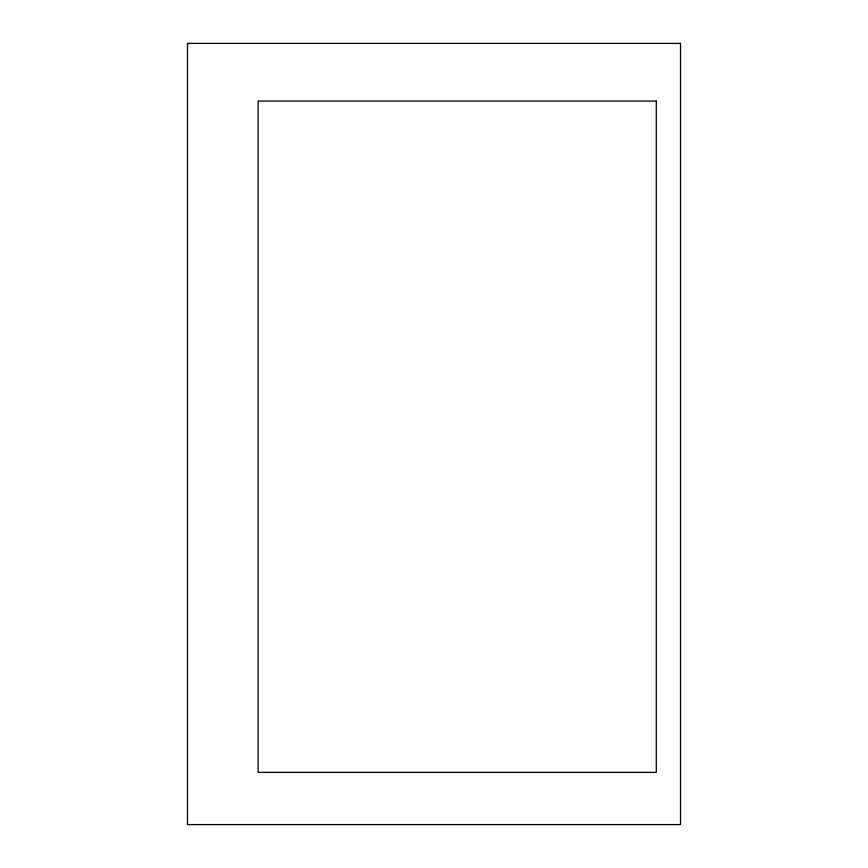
<?xml version="1.0" encoding="UTF-8"?>
<svg xmlns="http://www.w3.org/2000/svg" width="868" height="868" viewBox="0 0 868 868"><rect width="100%" height="100%" fill="white"/><g stroke="black" fill="none" stroke-linecap="round" stroke-linejoin="round"><path stroke-width="1.3" d="M680.512 43.4L187.488 43.4L187.488 824.6L680.512 824.6L680.512 43.4M656.284 101.068L258.122 101.068L258.122 772.368L656.284 772.368L656.284 101.068"/></g></svg>
